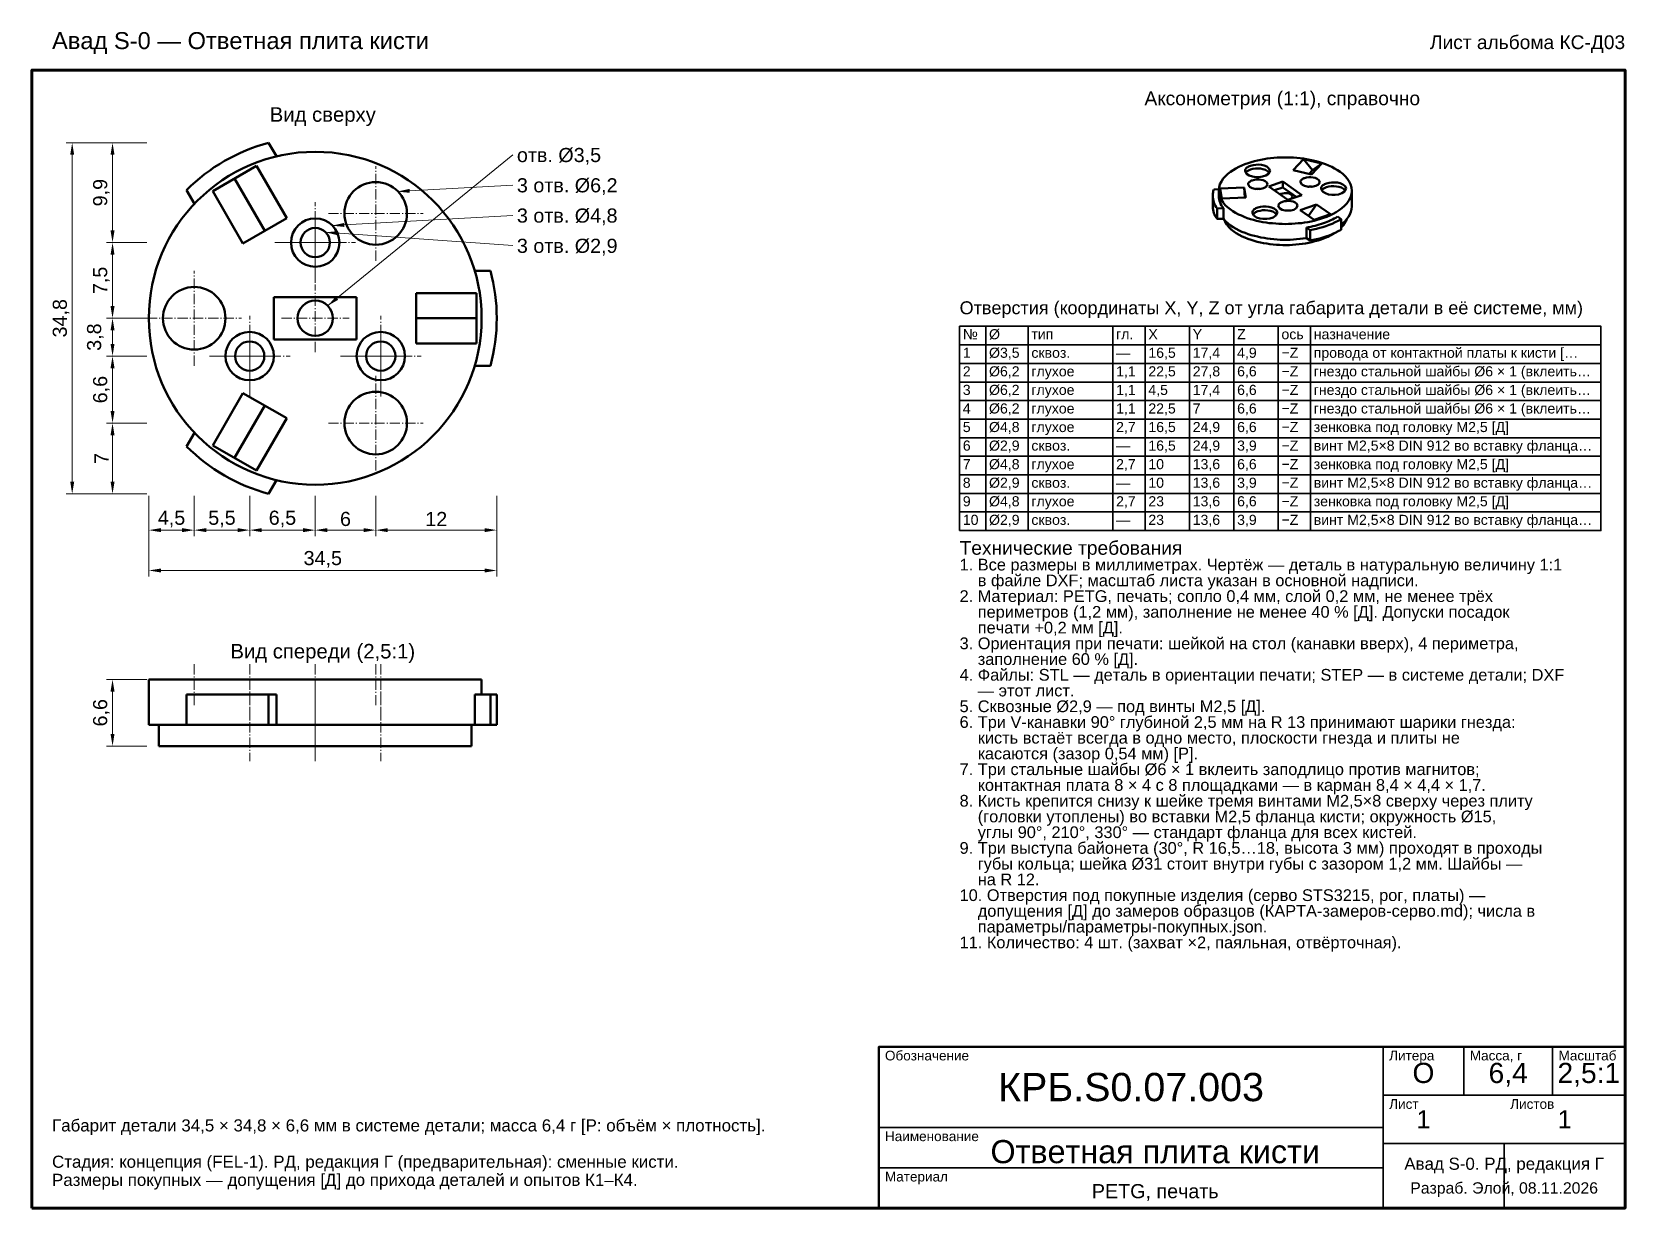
# Model space of a CAD drawing. Header units: millimetres. Extents: x 8 to 166, y 2 to 119.
import ezdxf
from ezdxf.enums import TextEntityAlignment as Align

# ---------------------------------------------------------------- set-up
doc = ezdxf.new("R2010")
doc.units = ezdxf.units.MM
doc.header["$LTSCALE"] = 0.4
doc.linetypes.add('DASHDOT', pattern=[3.556, 2.54, -0.508, 0, -0.508])
for name, color, linetype, lineweight in [('КОНТУР', 7, 'Continuous', 50), ('ОСИ', 1, 'DASHDOT', 18), ('РАЗМЕРЫ', 5, 'Continuous', 18), ('РАМКА', 7, 'Continuous', 70), ('ТАБЛИЦА', 7, 'Continuous', 35), ('ТЕКСТ', 7, 'Continuous', 25)]:
    doc.layers.add(name, color=color, linetype=linetype, lineweight=lineweight)
doc.styles.add('GOST', font='arial.ttf')
doc.dimstyles.new('GOST', dxfattribs={"dimtxt": 1.4, "dimasz": 1.2, "dimexe": 0.6, "dimexo": 0.2, "dimgap": 0.4, "dimtad": 1, "dimdec": 1, "dimtxsty": 'GOST', "dimcen": 2.5, "dimclrd": 5, "dimclre": 5, "dimclrt": 5, "dimazin": 3, "dimtfac": 1, "dimtmove": 0, "dimatfit": 3, "dimlwd": 18, "dimlwe": 18})

msp = doc.modelspace()

# ---------------------------------------------------------------- linework, layer by layer
at = {"layer": 'КОНТУР'}
for p, q in [((31.48, 107.6), (32.26, 106.25)), ((134.1, 105.96), (133.08, 104.87)), ((134.1, 105.96), (135.91, 105.53)), ((134.1, 105.96), (135, 104.88)), ((25.93, 102.81), (30.27, 105.31)), ((33.27, 100.11), (30.27, 105.31)), ((133.08, 104.87), (134.9, 104.44)), ((134.65, 104.5), (135, 104.88)), ((134.9, 104.44), (135.91, 105.53)), ((135, 104.88), (135.91, 105.53)), ((23.34, 102.9), (24.12, 101.55)), ((25.93, 102.81), (28.93, 97.61)), ((31.1, 98.86), (28.1, 104.06)), ((125.21, 102.96), (125.71, 102.98)), ((125.7, 102.84), (125.7, 102.32)), ((128.23, 103.17), (125.84, 103.06)), ((126.01, 102.07), (125.84, 103.06)), ((128.4, 102.17), (128.23, 103.17)), ((128.29, 102.17), (128.23, 103.17)), ((130.67, 103.27), (132.05, 103.76)), ((132.55, 101.93), (130.67, 103.27)), ((131.23, 102.88), (132.05, 103.17)), ((133.93, 102.41), (132.05, 103.76)), ((132.05, 103.17), (132.05, 103.76)), ((132.05, 103.17), (133.37, 102.22)), ((138.9, 102.84), (138.9, 101.28)), ((125.1, 102.32), (125.1, 101.28)), ((126.01, 102.07), (128.4, 102.17)), ((132.55, 101.93), (133.93, 102.41)), ((135.41, 101.49), (133.78, 100.92)), ((135.41, 101.49), (134.59, 100.34)), ((136.79, 100.51), (135.41, 101.49)), ((28.93, 97.61), (33.27, 100.11)), ((125.54, 101.08), (126.16, 101.11)), ((125.54, 101.08), (125.54, 100.05)), ((125.54, 100.05), (126.16, 100.07)), ((126.16, 101.11), (126.16, 100.07)), ((133.78, 100.92), (135.15, 99.94)), ((134.59, 100.34), (133.78, 100.92)), ((134.59, 100.34), (135.16, 99.94)), ((136.79, 100.51), (135.15, 99.94)), ((137.83, 100.02), (137.47, 100.27)), ((137.83, 100.02), (137.83, 98.98)), ((134.39, 99.19), (134.39, 98.15)), ((134.75, 98.94), (134.39, 99.19)), ((134.75, 97.9), (134.39, 98.15)), ((134.75, 98.94), (134.75, 97.9)), ((53.48, 94.9), (51.92, 94.9)), ((32, 88.1), (32, 92.3)), ((40.2, 92.3), (32, 92.3)), ((40.2, 88.1), (40.2, 92.3)), ((52.1, 92.7), (46.1, 92.7)), ((46.1, 92.7), (46.1, 87.7)), ((52.1, 92.7), (52.1, 87.7)), ((46.1, 90.2), (52.1, 90.2)), ((40.2, 88.1), (32, 88.1)), ((46.1, 87.7), (52.1, 87.7)), ((53.48, 85.5), (51.92, 85.5)), ((28.93, 82.79), (25.93, 77.6)), ((33.27, 80.29), (28.93, 82.79)), ((31.1, 81.54), (28.1, 76.35)), ((30.27, 75.1), (33.27, 80.29)), ((23.34, 77.5), (24.12, 78.85)), ((30.27, 75.1), (25.93, 77.6)), ((31.48, 72.8), (32.26, 74.15)), ((19.6, 54.4), (19.6, 49.9)), ((52.6, 52.9), (52.6, 54.4)), ((23.34, 52.9), (23.34, 49.9)), ((31.48, 52.9), (32.26, 52.9)), ((31.48, 52.9), (31.48, 49.9)), ((32.26, 52.9), (32.26, 49.9)), ((51.92, 52.9), (51.92, 49.9)), ((53.48, 52.9), (51.92, 52.9)), ((53.48, 52.9), (53.48, 49.9)), ((54.1, 52.9), (54.1, 49.9)), ((20.6, 49.9), (20.6, 47.8)), ((31.48, 49.9), (32.26, 49.9)), ((51.6, 47.8), (51.6, 49.9)), ((53.48, 49.9), (51.92, 49.9))]:
    msp.add_line(p, q, dxfattribs=at)
for points in [[(138.9, 102.84), (138.87, 103.17), (138.78, 103.48), (138.63, 103.77), (138.45, 104.04), (138.23, 104.29), (138, 104.51), (137.74, 104.71), (137.47, 104.89), (137.19, 105.06), (136.9, 105.21), (136.6, 105.35), (136.3, 105.47), (135.99, 105.58), (135.68, 105.68), (135.37, 105.77), (135.05, 105.84), (134.73, 105.91), (134.41, 105.97), (134.09, 106.02), (133.77, 106.06), (133.44, 106.09), (133.12, 106.12), (132.79, 106.13), (132.46, 106.14), (132.14, 106.14), (131.81, 106.13), (131.48, 106.12), (131.16, 106.09), (130.83, 106.06), (130.51, 106.02), (130.19, 105.97), (129.87, 105.91), (129.55, 105.84), (129.23, 105.77), (128.92, 105.68), (128.61, 105.58), (128.3, 105.47), (128, 105.35), (127.7, 105.21), (127.41, 105.06), (127.13, 104.89), (126.86, 104.71), (126.6, 104.51), (126.37, 104.29), (126.15, 104.04), (125.97, 103.77), (125.82, 103.48), (125.73, 103.17), (125.7, 102.84)], [(128.31, 104.81), (128.32, 104.91), (128.36, 104.99), (128.42, 105.07), (128.49, 105.14), (128.57, 105.19), (128.66, 105.24), (128.74, 105.28), (128.84, 105.32)], [(130.79, 104.81), (130.64, 104.52), (130.36, 104.34), (130.04, 104.24), (129.71, 104.2), (129.38, 104.2), (129.05, 104.24), (128.73, 104.34), (128.45, 104.52), (128.31, 104.81)], [(128.37, 104.62), (128.41, 104.68), (128.46, 104.73), (128.52, 104.77), (128.58, 104.81), (128.64, 104.85), (128.7, 104.88), (128.77, 104.91), (128.84, 104.94)], [(128.84, 105.32), (129.1, 105.39), (129.38, 105.42), (129.66, 105.43), (129.93, 105.4), (130.2, 105.33), (130.46, 105.23), (130.68, 105.06), (130.79, 104.81)], [(128.84, 104.94), (129.08, 105), (129.33, 105.04), (129.58, 105.05), (129.83, 105.03), (130.08, 104.99), (130.32, 104.91), (130.55, 104.79), (130.73, 104.62)], [(125.21, 102.96), (125.19, 102.88), (125.16, 102.8), (125.14, 102.72), (125.13, 102.65), (125.12, 102.57), (125.11, 102.49), (125.1, 102.4), (125.1, 102.32)], [(125.7, 102.84), (125.73, 102.53), (125.82, 102.22), (125.96, 101.93), (126.14, 101.66), (126.34, 101.42), (126.58, 101.2), (126.83, 101), (127.09, 100.82), (127.36, 100.65), (127.65, 100.5), (127.94, 100.37), (128.23, 100.25), (128.53, 100.13), (128.84, 100.03), (129.14, 99.95), (129.45, 99.87), (129.77, 99.8), (130.08, 99.74), (130.4, 99.68), (130.71, 99.64), (131.03, 99.61), (131.35, 99.58), (131.67, 99.56), (131.99, 99.55), (132.31, 99.54), (132.63, 99.55), (132.95, 99.56), (133.27, 99.58), (133.59, 99.61), (133.91, 99.64), (134.22, 99.69), (134.54, 99.74), (134.85, 99.8), (135.16, 99.87), (135.47, 99.95), (135.78, 100.04), (136.09, 100.14)], [(128.62, 103.48), (128.63, 103.55), (128.66, 103.62), (128.71, 103.68), (128.77, 103.73), (128.83, 103.77), (128.89, 103.81), (128.96, 103.84), (129.03, 103.87)], [(130.54, 103.48), (130.41, 103.23), (130.15, 103.09), (129.87, 103.02), (129.58, 103), (129.29, 103.02), (129.01, 103.09), (128.76, 103.23), (128.62, 103.48)], [(129.03, 103.87), (129.24, 103.93), (129.45, 103.95), (129.67, 103.96), (129.88, 103.93), (130.09, 103.88), (130.29, 103.8), (130.46, 103.67), (130.54, 103.48)], [(129.36, 103.01), (129.42, 103.02), (129.47, 103.02), (129.53, 103.02), (129.58, 103.02), (129.64, 103.02), (129.69, 103.02), (129.74, 103.02), (129.8, 103.01)], [(133.8, 103.7), (133.81, 103.78), (133.84, 103.85), (133.89, 103.91), (133.94, 103.96), (134, 104), (134.07, 104.04), (134.14, 104.07), (134.21, 104.1)], [(135.72, 103.7), (135.58, 103.46), (135.33, 103.32), (135.05, 103.25), (134.76, 103.22), (134.47, 103.25), (134.19, 103.32), (133.93, 103.46), (133.8, 103.7)], [(134.21, 104.1), (134.41, 104.15), (134.63, 104.18), (134.84, 104.18), (135.06, 104.16), (135.27, 104.11), (135.47, 104.03), (135.64, 103.9), (135.72, 103.7)], [(134.54, 103.24), (134.6, 103.24), (134.65, 103.25), (134.7, 103.25), (134.76, 103.25), (134.81, 103.25), (134.87, 103.25), (134.92, 103.24), (134.97, 103.24)], [(135.84, 103.05), (135.86, 103.15), (135.9, 103.24), (135.96, 103.31), (136.03, 103.38), (136.11, 103.44), (136.19, 103.48), (136.28, 103.53), (136.37, 103.56)], [(138.32, 103.05), (138.18, 102.76), (137.9, 102.59), (137.58, 102.48), (137.25, 102.44), (136.92, 102.44), (136.58, 102.48), (136.27, 102.59), (135.99, 102.76), (135.84, 103.05)], [(135.9, 102.86), (135.95, 102.92), (136, 102.97), (136.05, 103.02), (136.11, 103.06), (136.17, 103.09), (136.24, 103.13), (136.3, 103.15), (136.37, 103.18)], [(136.09, 100.14), (136.41, 100.26), (136.73, 100.4), (137.04, 100.55), (137.34, 100.71), (137.63, 100.9), (137.91, 101.1), (138.17, 101.33), (138.4, 101.59), (138.6, 101.87), (138.76, 102.17), (138.86, 102.5), (138.9, 102.84)], [(136.37, 103.56), (136.64, 103.63), (136.91, 103.67), (137.19, 103.67), (137.47, 103.64), (137.74, 103.58), (138, 103.47), (138.22, 103.3), (138.32, 103.05)], [(136.37, 103.18), (136.61, 103.25), (136.86, 103.28), (137.12, 103.29), (137.37, 103.27), (137.62, 103.23), (137.86, 103.15), (138.08, 103.04), (138.26, 102.86)], [(125.1, 102.32), (125.11, 102.16), (125.13, 101.99), (125.17, 101.83), (125.22, 101.67), (125.28, 101.52), (125.36, 101.37), (125.45, 101.22), (125.54, 101.08)], [(125.54, 100.05), (125.45, 100.18), (125.36, 100.33), (125.28, 100.48), (125.22, 100.63), (125.17, 100.79), (125.13, 100.95), (125.11, 101.12), (125.1, 101.28)], [(126.16, 101.11), (126.06, 101.24), (125.97, 101.38), (125.89, 101.53), (125.83, 101.68), (125.77, 101.84), (125.73, 102), (125.71, 102.16), (125.7, 102.32)], [(129.03, 100.67), (129.05, 100.76), (129.09, 100.85), (129.15, 100.93), (129.22, 101), (129.3, 101.05), (129.38, 101.1), (129.47, 101.14), (129.56, 101.18)], [(129.56, 101.18), (129.83, 101.25), (130.1, 101.28), (130.38, 101.29), (130.66, 101.26), (130.93, 101.19), (131.19, 101.09), (131.41, 100.92), (131.51, 100.67)], [(131.6, 101.35), (131.61, 101.42), (131.64, 101.49), (131.69, 101.55), (131.75, 101.6), (131.81, 101.65), (131.87, 101.68), (131.94, 101.72), (132.01, 101.74)], [(133.52, 101.35), (133.39, 101.1), (133.13, 100.96), (132.85, 100.89), (132.56, 100.87), (132.27, 100.89), (131.99, 100.96), (131.74, 101.1), (131.6, 101.35)], [(131.78, 102.49), (131.79, 102.49), (131.81, 102.5), (131.82, 102.51), (131.84, 102.52), (131.85, 102.52), (131.87, 102.53), (131.88, 102.53), (131.9, 102.54)], [(131.9, 102.54), (132.05, 102.58), (132.21, 102.6), (132.36, 102.6), (132.52, 102.59), (132.67, 102.55), (132.82, 102.49), (132.94, 102.39), (133, 102.25)], [(132.01, 101.74), (132.22, 101.8), (132.43, 101.82), (132.65, 101.83), (132.86, 101.81), (133.07, 101.76), (133.27, 101.67), (133.44, 101.54), (133.52, 101.35)], [(133, 102.25), (133, 102.22), (132.99, 102.18), (132.97, 102.15), (132.95, 102.12), (132.93, 102.1), (132.9, 102.07), (132.87, 102.05), (132.85, 102.03)], [(137.83, 99.48), (138.04, 99.65), (138.23, 99.84), (138.41, 100.04), (138.58, 100.26), (138.71, 100.5), (138.81, 100.75), (138.88, 101.01), (138.9, 101.28)], [(126.16, 100.07), (126.38, 99.83), (126.61, 99.61), (126.87, 99.41), (127.14, 99.23), (127.42, 99.06), (127.71, 98.91), (128, 98.78), (128.31, 98.66), (128.61, 98.55), (128.92, 98.45), (129.23, 98.36), (129.55, 98.29), (129.87, 98.22), (130.19, 98.16), (130.51, 98.11), (130.83, 98.07), (131.15, 98.04), (131.48, 98.01), (131.8, 97.99), (132.12, 97.99), (132.45, 97.99), (132.77, 97.99), (133.1, 98.01), (133.42, 98.03), (133.75, 98.06), (134.07, 98.11), (134.39, 98.15)], [(126.19, 100.04), (126.32, 99.75), (126.49, 99.48), (126.7, 99.23), (126.93, 99.01), (127.18, 98.81), (127.44, 98.63), (127.72, 98.47), (128.01, 98.32), (128.3, 98.19), (128.6, 98.07), (128.9, 97.96), (129.21, 97.87), (129.52, 97.79), (129.83, 97.71), (130.15, 97.65), (130.46, 97.6), (130.78, 97.55), (131.1, 97.52), (131.42, 97.49), (131.74, 97.47), (132.06, 97.46), (132.38, 97.46), (132.7, 97.46), (133.03, 97.48), (133.35, 97.5), (133.67, 97.53), (133.98, 97.57), (134.3, 97.62), (134.62, 97.68), (134.93, 97.75), (135.24, 97.83), (135.55, 97.92), (135.86, 98.02)], [(131.51, 100.67), (131.37, 100.38), (131.09, 100.2), (130.77, 100.1), (130.44, 100.05), (130.1, 100.05), (129.77, 100.1), (129.46, 100.2), (129.18, 100.38), (129.03, 100.67)], [(129.09, 100.48), (129.13, 100.54), (129.19, 100.59), (129.24, 100.63), (129.3, 100.67), (129.36, 100.71), (129.43, 100.74), (129.49, 100.77), (129.56, 100.8)], [(129.56, 100.8), (129.8, 100.86), (130.05, 100.9), (130.31, 100.91), (130.56, 100.89), (130.81, 100.85), (131.05, 100.77), (131.27, 100.65), (131.45, 100.48)], [(132.35, 100.88), (132.4, 100.89), (132.45, 100.89), (132.51, 100.89), (132.56, 100.89), (132.62, 100.89), (132.67, 100.89), (132.72, 100.89), (132.78, 100.88)], [(136.09, 99.62), (135.88, 99.55), (135.67, 99.49), (135.46, 99.43), (135.25, 99.37), (135.03, 99.32), (134.82, 99.27), (134.6, 99.23), (134.39, 99.19)], [(137.83, 100.02), (137.54, 99.86), (137.25, 99.71), (136.95, 99.57), (136.64, 99.45), (136.33, 99.34), (136.02, 99.24), (135.71, 99.15), (135.39, 99.07), (135.07, 99), (134.75, 98.94)], [(137.47, 100.27), (137.3, 100.17), (137.14, 100.08), (136.97, 99.99), (136.8, 99.91), (136.62, 99.83), (136.44, 99.76), (136.27, 99.69), (136.09, 99.62)], [(137.83, 99.15), (137.92, 99.25), (138.01, 99.35), (138.09, 99.45), (138.17, 99.56), (138.24, 99.68), (138.31, 99.79), (138.37, 99.92), (138.41, 100.04)], [(137.83, 98.98), (137.54, 98.82), (137.25, 98.67), (136.95, 98.54), (136.64, 98.41), (136.33, 98.3), (136.02, 98.2), (135.71, 98.11), (135.39, 98.03), (135.07, 97.96), (134.75, 97.9)], [(135.86, 98.02), (136.02, 98.08), (136.19, 98.14), (136.35, 98.21), (136.51, 98.28), (136.67, 98.36), (136.83, 98.44), (136.99, 98.53), (137.14, 98.62)], [(19.6, 54.4), (20.4, 54.4), (21.21, 54.4), (22.01, 54.4), (22.82, 54.4), (23.62, 54.4), (24.43, 54.4), (25.23, 54.4), (26.04, 54.4), (26.84, 54.4), (27.65, 54.4), (28.45, 54.4), (29.26, 54.4), (30.06, 54.4), (30.87, 54.4), (31.67, 54.4), (32.48, 54.4), (33.28, 54.4), (34.09, 54.4), (34.89, 54.4), (35.7, 54.4), (36.5, 54.4), (37.31, 54.4), (38.11, 54.4), (38.92, 54.4), (39.72, 54.4), (40.53, 54.4), (41.33, 54.4), (42.14, 54.4), (42.94, 54.4), (43.75, 54.4), (44.55, 54.4), (45.36, 54.4), (46.16, 54.4), (46.97, 54.4), (47.77, 54.4), (48.58, 54.4), (49.38, 54.4), (50.19, 54.4), (50.99, 54.4), (51.8, 54.4), (52.6, 54.4)], [(23.34, 52.9), (24.16, 52.9), (24.97, 52.9), (25.78, 52.9), (26.6, 52.9), (27.41, 52.9), (28.23, 52.9), (29.04, 52.9), (29.85, 52.9), (30.67, 52.9), (31.48, 52.9)], [(54.1, 52.9), (54.02, 52.9), (53.94, 52.9), (53.87, 52.9), (53.79, 52.9), (53.71, 52.9), (53.63, 52.9), (53.55, 52.9), (53.48, 52.9)], [(19.6, 49.9), (20.07, 49.9), (20.54, 49.9), (21, 49.9), (21.47, 49.9), (21.94, 49.9), (22.41, 49.9), (22.87, 49.9), (23.34, 49.9)], [(31.48, 49.9), (30.67, 49.9), (29.85, 49.9), (29.04, 49.9), (28.23, 49.9), (27.41, 49.9), (26.6, 49.9), (25.78, 49.9), (24.97, 49.9), (24.16, 49.9), (23.34, 49.9)], [(32.26, 49.9), (33.08, 49.9), (33.9, 49.9), (34.72, 49.9), (35.54, 49.9), (36.36, 49.9), (37.18, 49.9), (37.99, 49.9), (38.81, 49.9), (39.63, 49.9), (40.45, 49.9), (41.27, 49.9), (42.09, 49.9), (42.91, 49.9), (43.73, 49.9), (44.55, 49.9), (45.36, 49.9), (46.18, 49.9), (47, 49.9), (47.82, 49.9), (48.64, 49.9), (49.46, 49.9), (50.28, 49.9), (51.1, 49.9), (51.92, 49.9)], [(54.1, 49.9), (54.02, 49.9), (53.94, 49.9), (53.87, 49.9), (53.79, 49.9), (53.71, 49.9), (53.63, 49.9), (53.55, 49.9), (53.48, 49.9)], [(20.6, 47.8), (21.42, 47.8), (22.23, 47.8), (23.05, 47.8), (23.86, 47.8), (24.68, 47.8), (25.49, 47.8), (26.31, 47.8), (27.13, 47.8), (27.94, 47.8), (28.76, 47.8), (29.57, 47.8), (30.39, 47.8), (31.21, 47.8), (32.02, 47.8), (32.84, 47.8), (33.65, 47.8), (34.47, 47.8), (35.28, 47.8), (36.1, 47.8), (36.92, 47.8), (37.73, 47.8), (38.55, 47.8), (39.36, 47.8), (40.18, 47.8), (40.99, 47.8), (41.81, 47.8), (42.63, 47.8), (43.44, 47.8), (44.26, 47.8), (45.07, 47.8), (45.89, 47.8), (46.71, 47.8), (47.52, 47.8), (48.34, 47.8), (49.15, 47.8), (49.97, 47.8), (50.78, 47.8), (51.6, 47.8)]]:
    msp.add_lwpolyline(points, dxfattribs=at)
for centre, radius in [((36.1, 90.2), 16.5), ((42.1, 100.59), 3.1), ((36.1, 97.7), 2.4), ((36.1, 97.7), 1.45), ((24.1, 90.2), 3.1), ((36.1, 90.2), 1.75), ((29.6, 86.45), 2.4), ((42.6, 86.45), 2.4), ((29.6, 86.45), 1.45), ((42.6, 86.45), 1.45), ((42.1, 79.81), 3.1)]:
    msp.add_circle(centre, radius, dxfattribs=at)
for start, end in [(104.864, 135.136), (344.864, 15.136), (224.864, 255.136)]:
    msp.add_arc((36.1, 90.2), 18, start, end, dxfattribs=at)
at = {"layer": 'ОСИ'}
for p, q in [((42.1, 95.89), (42.1, 105.29)), ((36.1, 93.7), (36.1, 101.7)), ((36.1, 94.65), (36.1, 100.75)), ((37.4, 100.59), (46.8, 100.59)), ((32.1, 97.7), (40.1, 97.7)), ((33.05, 97.7), (39.15, 97.7)), ((24.1, 85.5), (24.1, 94.9)), ((36.1, 86.85), (36.1, 93.55)), ((19.4, 90.2), (28.8, 90.2)), ((29.6, 82.45), (29.6, 90.45)), ((32.75, 90.2), (39.45, 90.2)), ((42.6, 82.45), (42.6, 90.45)), ((29.6, 83.4), (29.6, 89.5)), ((42.6, 83.4), (42.6, 89.5)), ((25.6, 86.45), (33.6, 86.45)), ((26.55, 86.45), (32.65, 86.45)), ((38.6, 86.45), (46.6, 86.45)), ((39.55, 86.45), (45.65, 86.45)), ((42.1, 75.11), (42.1, 84.51)), ((37.4, 79.81), (46.8, 79.81)), ((24.1, 55.9), (24.1, 51.8)), ((29.6, 55.9), (29.6, 50.2)), ((36.1, 55.9), (36.1, 50.2)), ((42.1, 55.9), (42.1, 51.8)), ((42.1, 55.9), (42.1, 51.8)), ((42.6, 55.9), (42.6, 50.2)), ((36.1, 54.2), (36.1, 46.3)), ((29.6, 53.2), (29.6, 46.3)), ((36.1, 53.2), (36.1, 46.3)), ((42.6, 53.2), (42.6, 46.3))]:
    msp.add_line(p, q, dxfattribs=at)
at = {"layer": 'РАМКА', "lineweight": 70}
msp.add_lwpolyline([(8, 2), (166, 2), (166, 114.8), (8, 114.8), (8, 2)], dxfattribs=at)
at = {"layer": 'ТАБЛИЦА'}
for p, q in [((102.6, 89.4), (102.6, 69.16)), ((106.8, 89.4), (106.8, 69.16)), ((115.2, 89.4), (115.2, 69.16)), ((118.4, 89.4), (118.4, 69.16)), ((122.8, 89.4), (122.8, 69.16)), ((127.2, 89.4), (127.2, 69.16)), ((131.6, 89.4), (131.6, 69.16)), ((134.8, 89.4), (134.8, 69.16)), ((100, 87.56), (163.6, 87.56)), ((100, 85.72), (163.6, 85.72)), ((100, 83.88), (163.6, 83.88)), ((100, 82.04), (163.6, 82.04)), ((100, 80.2), (163.6, 80.2)), ((100, 78.36), (163.6, 78.36)), ((100, 76.52), (163.6, 76.52)), ((100, 74.68), (163.6, 74.68)), ((100, 72.84), (163.6, 72.84)), ((100, 71), (163.6, 71)), ((142, 2), (142, 18)), ((150, 13.2), (150, 18)), ((158.8, 13.2), (158.8, 18)), ((142, 13.2), (166, 13.2)), ((92, 10), (142, 10)), ((142, 8.4), (166, 8.4)), ((154, 2), (154, 8.4)), ((92, 6), (142, 6))]:
    msp.add_line(p, q, dxfattribs=at)
at = {"layer": 'ТАБЛИЦА', "lineweight": 35}
msp.add_lwpolyline([(100, 69.16), (163.6, 69.16), (163.6, 89.4), (100, 89.4), (100, 69.16)], dxfattribs=at)
at = {"layer": 'ТАБЛИЦА', "lineweight": 50}
msp.add_lwpolyline([(92, 2), (166, 2), (166, 18), (92, 18), (92, 2)], dxfattribs=at)

# ---------------------------------------------------------------- texts
at = {"layer": 'ТЕКСТ', "style": 'GOST'}
for s, height, p in [('Авад S-0 — Ответная плита кисти', 1.68, (10, 116.88)), ('отв. Ø3,5', 1.4, (56.1, 105.68)), ('3 отв. Ø6,2', 1.4, (56.1, 102.68)), ('3 отв. Ø4,8', 1.4, (56.1, 99.68)), ('3 отв. Ø2,9', 1.4, (56.1, 96.68)), ('Отверстия (координаты X, Y, Z от угла габарита детали в её системе, мм)', 1.28, (100, 90.6)), ('№', 1, (100.32, 88.12)), ('Ø', 1, (102.92, 88.12)), ('тип', 1, (107.12, 88.12)), ('гл.', 1, (115.52, 88.12)), ('X', 1, (118.72, 88.12)), ('Y', 1, (123.12, 88.12)), ('Z', 1, (127.52, 88.12)), ('ось', 1, (131.92, 88.12)), ('назначение', 1, (135.12, 88.12)), ('1', 1, (100.32, 86.28)), ('Ø3,5', 1, (102.92, 86.28)), ('сквоз.', 1, (107.12, 86.28)), ('16,5', 1, (118.72, 86.28)), ('17,4', 1, (123.12, 86.28)), ('4,9', 1, (127.52, 86.28)), ('−Z', 1, (131.92, 86.28)), ('провода от контактной платы к кисти […', 1, (135.12, 86.28)), ('2', 1, (100.32, 84.44)), ('Ø6,2', 1, (102.92, 84.44)), ('—', 1, (115.52, 86.28)), ('1,1', 1, (115.52, 84.44)), ('22,5', 1, (118.72, 84.44)), ('27,8', 1, (123.12, 84.44)), ('6,6', 1, (127.52, 84.44)), ('−Z', 1, (131.92, 84.44)), ('гнездо стальной шайбы Ø6 × 1 (вклеить…', 1, (135.12, 84.44)), ('глухое', 1, (107.12, 84.44)), ('3', 1, (100.32, 82.6)), ('Ø6,2', 1, (102.92, 82.6)), ('глухое', 1, (107.12, 82.6)), ('1,1', 1, (115.52, 82.6)), ('4,5', 1, (118.72, 82.6)), ('17,4', 1, (123.12, 82.6)), ('6,6', 1, (127.52, 82.6)), ('−Z', 1, (131.92, 82.6)), ('гнездо стальной шайбы Ø6 × 1 (вклеить…', 1, (135.12, 82.6)), ('4', 1, (100.32, 80.76)), ('Ø6,2', 1, (102.92, 80.76)), ('глухое', 1, (107.12, 80.76)), ('1,1', 1, (115.52, 80.76)), ('22,5', 1, (118.72, 80.76)), ('7', 1, (123.12, 80.76)), ('6,6', 1, (127.52, 80.76)), ('−Z', 1, (131.92, 80.76)), ('гнездо стальной шайбы Ø6 × 1 (вклеить…', 1, (135.12, 80.76)), ('5', 1, (100.32, 78.92)), ('Ø4,8', 1, (102.92, 78.92)), ('глухое', 1, (107.12, 78.92)), ('2,7', 1, (115.52, 78.92)), ('16,5', 1, (118.72, 78.92)), ('24,9', 1, (123.12, 78.92)), ('6,6', 1, (127.52, 78.92)), ('−Z', 1, (131.92, 78.92)), ('зенковка под головку M2,5 [Д]', 1, (135.12, 78.92)), ('6', 1, (100.32, 77.08)), ('Ø2,9', 1, (102.92, 77.08)), ('сквоз.', 1, (107.12, 77.08)), ('—', 1, (115.52, 77.08)), ('16,5', 1, (118.72, 77.08)), ('24,9', 1, (123.12, 77.08)), ('3,9', 1, (127.52, 77.08)), ('−Z', 1, (131.92, 77.08)), ('винт M2,5×8 DIN 912 во вставку фланца…', 1, (135.12, 77.08)), ('7', 1, (100.32, 75.24)), ('Ø4,8', 1, (102.92, 75.24)), ('глухое', 1, (107.12, 75.24)), ('2,7', 1, (115.52, 75.24)), ('10', 1, (118.72, 75.24)), ('13,6', 1, (123.12, 75.24)), ('6,6', 1, (127.52, 75.24)), ('−Z', 1, (131.92, 75.24)), ('зенковка под головку M2,5 [Д]', 1, (135.12, 75.24)), ('8', 1, (100.32, 73.4)), ('Ø2,9', 1, (102.92, 73.4)), ('10', 1, (118.72, 73.4)), ('13,6', 1, (123.12, 73.4)), ('3,9', 1, (127.52, 73.4)), ('−Z', 1, (131.92, 73.4)), ('винт M2,5×8 DIN 912 во вставку фланца…', 1, (135.12, 73.4)), ('сквоз.', 1, (107.12, 73.4)), ('—', 1, (115.52, 73.4)), ('9', 1, (100.32, 71.56)), ('Ø4,8', 1, (102.92, 71.56)), ('глухое', 1, (107.12, 71.56)), ('2,7', 1, (115.52, 71.56)), ('23', 1, (118.72, 71.56)), ('13,6', 1, (123.12, 71.56)), ('6,6', 1, (127.52, 71.56)), ('−Z', 1, (131.92, 71.56)), ('зенковка под головку M2,5 [Д]', 1, (135.12, 71.56)), ('10', 1, (100.32, 69.72)), ('Ø2,9', 1, (102.92, 69.72)), ('сквоз.', 1, (107.12, 69.72)), ('—', 1, (115.52, 69.72)), ('23', 1, (118.72, 69.72)), ('13,6', 1, (123.12, 69.72)), ('3,9', 1, (127.52, 69.72)), ('−Z', 1, (131.92, 69.72)), ('винт M2,5×8 DIN 912 во вставку фланца…', 1, (135.12, 69.72)), ('Технические требования', 1.36, (100, 66.76)), ('1. Все размеры в миллиметрах. Чертёж — деталь в натуральную величину 1:1', 1.16, (100, 65.2)), ('    в файле DXF; масштаб листа указан в основной надписи.', 1.16, (100, 63.64)), ('2. Материал: PETG, печать; сопло 0,4 мм, слой 0,2 мм, не менее трёх', 1.16, (100, 62.08)), ('    периметров (1,2 мм), заполнение не менее 40 % [Д]. Допуски посадок', 1.16, (100, 60.52)), ('    печати +0,2 мм [Д].', 1.16, (100, 58.96)), ('3. Ориентация при печати: шейкой на стол (канавки вверх), 4 периметра,', 1.16, (100, 57.4)), ('    заполнение 60 % [Д].', 1.16, (100, 55.84)), ('4. Файлы: STL — деталь в ориентации печати; STEP — в системе детали; DXF', 1.16, (100, 54.28)), ('5. Сквозные Ø2,9 — под винты M2,5 [Д].', 1.16, (100, 51.16)), ('    — этот лист.', 1.16, (100, 52.72)), ('6. Три V-канавки 90° глубиной 2,5 мм на R 13 принимают шарики гнезда:', 1.16, (100, 49.6)), ('    кисть встаёт всегда в одно место, плоскости гнезда и плиты не', 1.16, (100, 48.04)), ('    касаются (зазор 0,54 мм) [Р].', 1.16, (100, 46.48)), ('7. Три стальные шайбы Ø6 × 1 вклеить заподлицо против магнитов;', 1.16, (100, 44.92)), ('    контактная плата 8 × 4 с 8 площадками — в карман 8,4 × 4,4 × 1,7.', 1.16, (100, 43.36)), ('8. Кисть крепится снизу к шейке тремя винтами M2,5×8 сверху через плиту', 1.16, (100, 41.8)), ('    (головки утоплены) во вставки M2,5 фланца кисти; окружность Ø15,', 1.16, (100, 40.24)), ('    углы 90°, 210°, 330° — стандарт фланца для всех кистей.', 1.16, (100, 38.68)), ('9. Три выступа байонета (30°, R 16,5…18, высота 3 мм) проходят в проходы', 1.16, (100, 37.12)), ('    губы кольца; шейка Ø31 стоит внутри губы с зазором 1,2 мм. Шайбы —', 1.16, (100, 35.56)), ('    на R 12.', 1.16, (100, 34)), ('10. Отверстия под покупные изделия (серво STS3215, рог, платы) —', 1.16, (100, 32.44)), ('    допущения [Д] до замеров образцов (КАРТА-замеров-серво.md); числа в', 1.16, (100, 30.88)), ('    параметры/параметры-покупных.json.', 1.16, (100, 29.32)), ('11. Количество: 4 шт. (захват ×2, паяльная, отвёрточная).', 1.16, (100, 27.76)), ('Обозначение', 0.96, (92.6, 16.64)), ('Литера', 0.96, (142.6, 16.64)), ('Масса, г', 0.96, (150.6, 16.64)), ('Масштаб', 0.96, (159.4, 16.64)), ('Лист', 0.96, (142.6, 11.84)), ('Листов', 0.96, (154.6, 11.84)), ('Габарит детали 34,5 × 34,8 × 6,6 мм в системе детали; масса 6,4 г [Р: объём × плотность].', 1.2, (10, 9.6)), ('Наименование', 0.96, (92.6, 8.64)), ('Стадия: концепция (FEL-1). РД, редакция Г (предварительная): сменные кисти.', 1.2, (10, 6)), ('Размеры покупных — допущения [Д] до прихода деталей и опытов К1–К4.', 1.2, (10, 4.2)), ('Материал', 0.96, (92.6, 4.64))]:
    msp.add_text(s, height=height, dxfattribs=at).set_placement(p)
msp.add_text('Лист альбома КС-Д03', height=1.36, dxfattribs=at).set_placement((166, 116.88), align=Align.RIGHT)
for s, height, p in [('Аксонометрия (1:1), справочно', 1.36, (132, 112)), ('Вид сверху', 1.44, (36.85, 110.4)), ('Вид спереди (2,5:1)', 1.44, (36.85, 57.2)), ('О', 2, (146, 15.4)), ('6,4', 2, (154.4, 15.4)), ('2,5:1', 2, (162.4, 15.4)), ('КРБ.S0.07.003', 2.8, (117, 14)), ('1', 1.8, (146, 10.8)), ('1', 1.8, (160, 10.8)), ('Ответная плита кисти', 2.2941, (119.4, 7.6)), ('Авад S-0. РД, редакция Г', 1.2, (154, 6.4)), ('PETG, печать', 1.4, (119.4, 3.68)), ('Разраб. Элой, 08.11.2026', 1.12, (154, 4))]:
    msp.add_text(s, height=height, dxfattribs=at).set_placement(p, align=Align.MIDDLE_CENTER)

# ---------------------------------------------------------------- dimensions: what is measured, and where the dimension line sits
at = {"layer": 'РАЗМЕРЫ'}
for base, p1, p2 in [((12, 72.8), (19.6, 72.8), (19.6, 107.6)), ((16, 97.7), (19.6, 97.7), (19.6, 107.6)), ((16, 90.2), (19.6, 90.2), (19.6, 97.7)), ((16, 86.45465152), (19.6, 86.45465152), (19.6, 90.20465152)), ((16, 79.81), (19.6, 79.81), (19.6, 86.45)), ((16, 72.8), (19.6, 72.8), (19.6, 79.81)), ((16, 47.8), (19.6, 47.8), (19.6, 54.4))]:
    msp.add_linear_dim(base=base, p1=p1, p2=p2, angle=90, dimstyle='GOST', dxfattribs=at).render()
for base, p1, p2 in [((19.6, 69.2), (19.6, 72.8), (24.1, 72.8)), ((19.6, 65.2), (19.6, 72.8), (54.1, 72.8)), ((24.1, 69.2), (24.1, 72.8), (29.6, 72.8)), ((29.6, 69.2), (29.6, 72.8), (36.1, 72.8)), ((36.1, 69.2), (36.1, 72.8), (42.1, 72.8)), ((42.1, 69.2), (42.1, 72.8), (54.1, 72.8))]:
    msp.add_linear_dim(base=base, p1=p1, p2=p2, dimstyle='GOST', dxfattribs=at).render()

# ---------------------------------------------------------------- leaders
for points in [[(37.33, 91.43), (55.7, 106.4)], [(44.27, 102.76), (55.7, 103.4)], [(37.78, 99.38), (55.7, 100.4)], [(37.12, 98.72), (55.7, 97.4)]]:
    msp.add_leader(points, dimstyle='GOST', dxfattribs=at)

doc.saveas('drawing.dxf')
